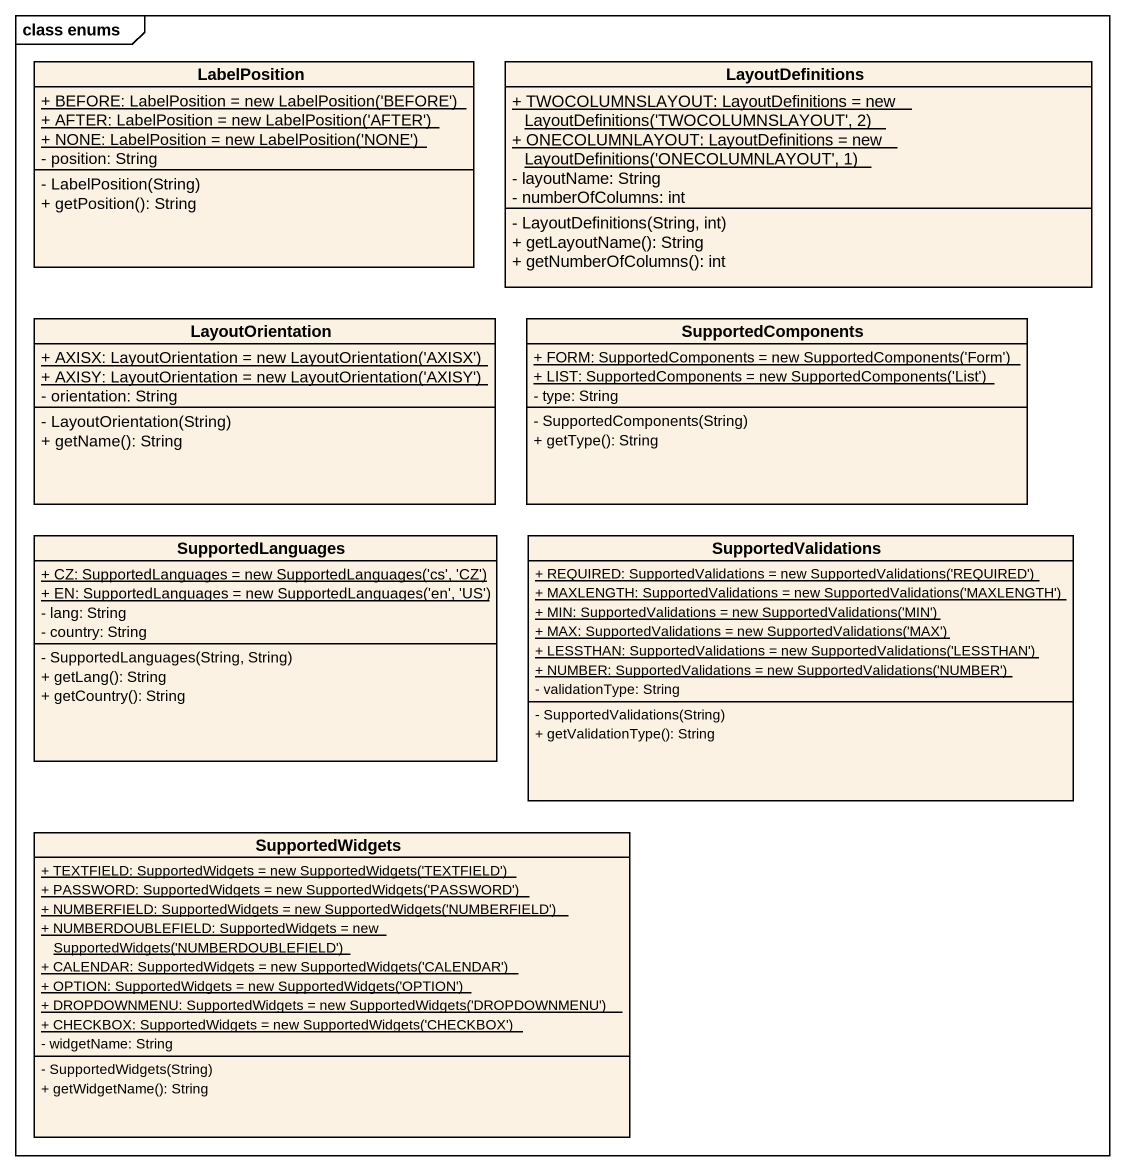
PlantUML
@startuml
mainframe class enums
hide circle
hide empty members
skinparam classAttributeIconSize 0
class LabelPosition {
  {static} {field} + BEFORE: LabelPosition = new LabelPosition('BEFORE')
  {static} {field} + AFTER: LabelPosition = new LabelPosition('AFTER')
  {static} {field} + NONE: LabelPosition = new LabelPosition('NONE')
  - position: String
  - LabelPosition(String)
  + getPosition(): String
}
class LayoutDefinitions {
  {static} {field} + TWOCOLUMNSLAYOUT: LayoutDefinitions = new LayoutDefinitions('TWOCOLUMNSLAYOUT', 2)
  {static} {field} + ONECOLUMNLAYOUT: LayoutDefinitions = new LayoutDefinitions('ONECOLUMNLAYOUT', 1)
  - layoutName: String
  - numberOfColumns: int
  - LayoutDefinitions(String, int)
  + getLayoutName(): String
  + getNumberOfColumns(): int
}
class LayoutOrientation {
  {static} {field} + AXISX: LayoutOrientation = new LayoutOrientation('AXISX')
  {static} {field} + AXISY: LayoutOrientation = new LayoutOrientation('AXISY')
  - orientation: String
  - LayoutOrientation(String)
  + getName(): String
}
class SupportedComponents {
  {static} {field} + FORM: SupportedComponents = new SupportedComponents('Form')
  {static} {field} + LIST: SupportedComponents = new SupportedComponents('List')
  - type: String
  - SupportedComponents(String)
  + getType(): String
}
class SupportedLanguages {
  {static} {field} + CZ: SupportedLanguages = new SupportedLanguages('cs', 'CZ')
  {static} {field} + EN: SupportedLanguages = new SupportedLanguages('en', 'US')
  - lang: String
  - country: String
  - SupportedLanguages(String, String)
  + getLang(): String
  + getCountry(): String
}
class SupportedValidations {
  {static} {field} + REQUIRED: SupportedValidations = new SupportedValidations('REQUIRED')
  {static} {field} + MAXLENGTH: SupportedValidations = new SupportedValidations('MAXLENGTH')
  {static} {field} + MIN: SupportedValidations = new SupportedValidations('MIN')
  {static} {field} + MAX: SupportedValidations = new SupportedValidations('MAX')
  {static} {field} + LESSTHAN: SupportedValidations = new SupportedValidations('LESSTHAN')
  {static} {field} + NUMBER: SupportedValidations = new SupportedValidations('NUMBER')
  - validationType: String
  - SupportedValidations(String)
  + getValidationType(): String
}
class SupportedWidgets {
  {static} {field} + TEXTFIELD: SupportedWidgets = new SupportedWidgets('TEXTFIELD')
  {static} {field} + PASSWORD: SupportedWidgets = new SupportedWidgets('PASSWORD')
  {static} {field} + NUMBERFIELD: SupportedWidgets = new SupportedWidgets('NUMBERFIELD')
  {static} {field} + NUMBERDOUBLEFIELD: SupportedWidgets = new SupportedWidgets('NUMBERDOUBLEFIELD')
  {static} {field} + CALENDAR: SupportedWidgets = new SupportedWidgets('CALENDAR')
  {static} {field} + OPTION: SupportedWidgets = new SupportedWidgets('OPTION')
  {static} {field} + DROPDOWNMENU: SupportedWidgets = new SupportedWidgets('DROPDOWNMENU')
  {static} {field} + CHECKBOX: SupportedWidgets = new SupportedWidgets('CHECKBOX')
  - widgetName: String
  - SupportedWidgets(String)
  + getWidgetName(): String
}
@enduml
